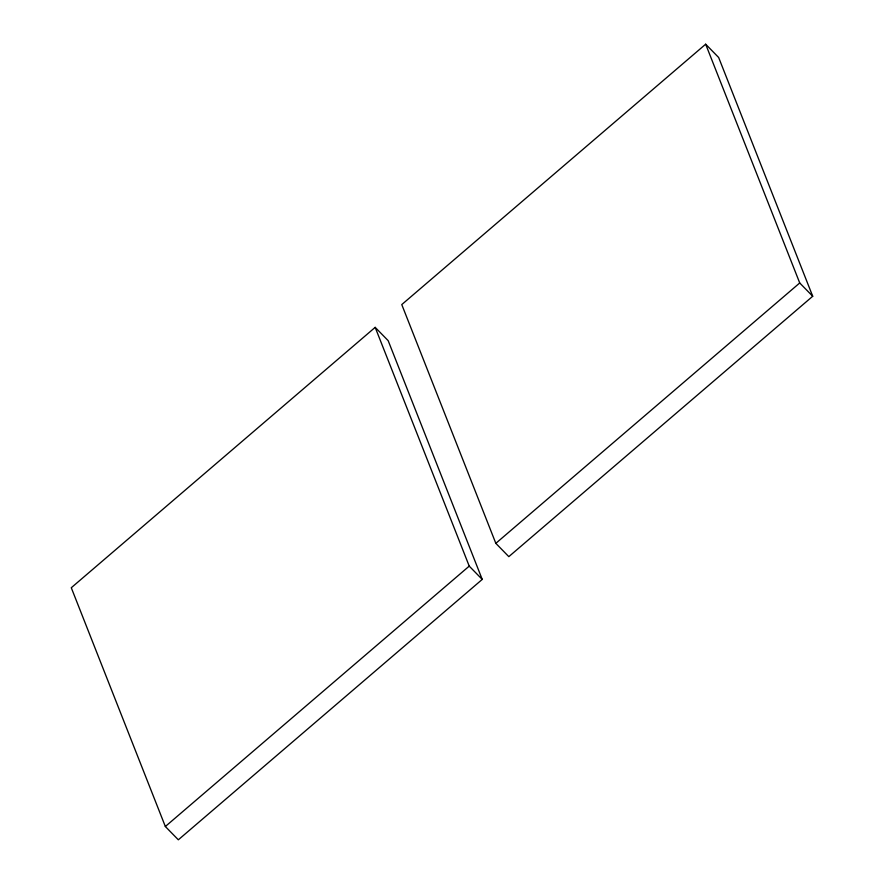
<?xml version="1.0" encoding="UTF-8"?>
<svg xmlns="http://www.w3.org/2000/svg" width="884" height="884" viewBox="0 0 884 884"><rect width="100%" height="100%" fill="white"/><g stroke="black" fill="none" stroke-linecap="round" stroke-linejoin="round"><path stroke-width="1.33" d="M375.181 327.356L71.284 587.738L165.341 826.507L178.336 839.8L482.233 579.418L388.175 340.66L375.181 327.356L469.227 566.125L482.233 579.418M705.664 44.2L401.767 304.582L495.825 543.34L508.819 556.644L812.716 296.262L718.659 57.493L705.664 44.2L799.722 282.968L812.716 296.262M165.341 826.507L469.227 566.125M495.825 543.34L799.722 282.968"/></g></svg>
